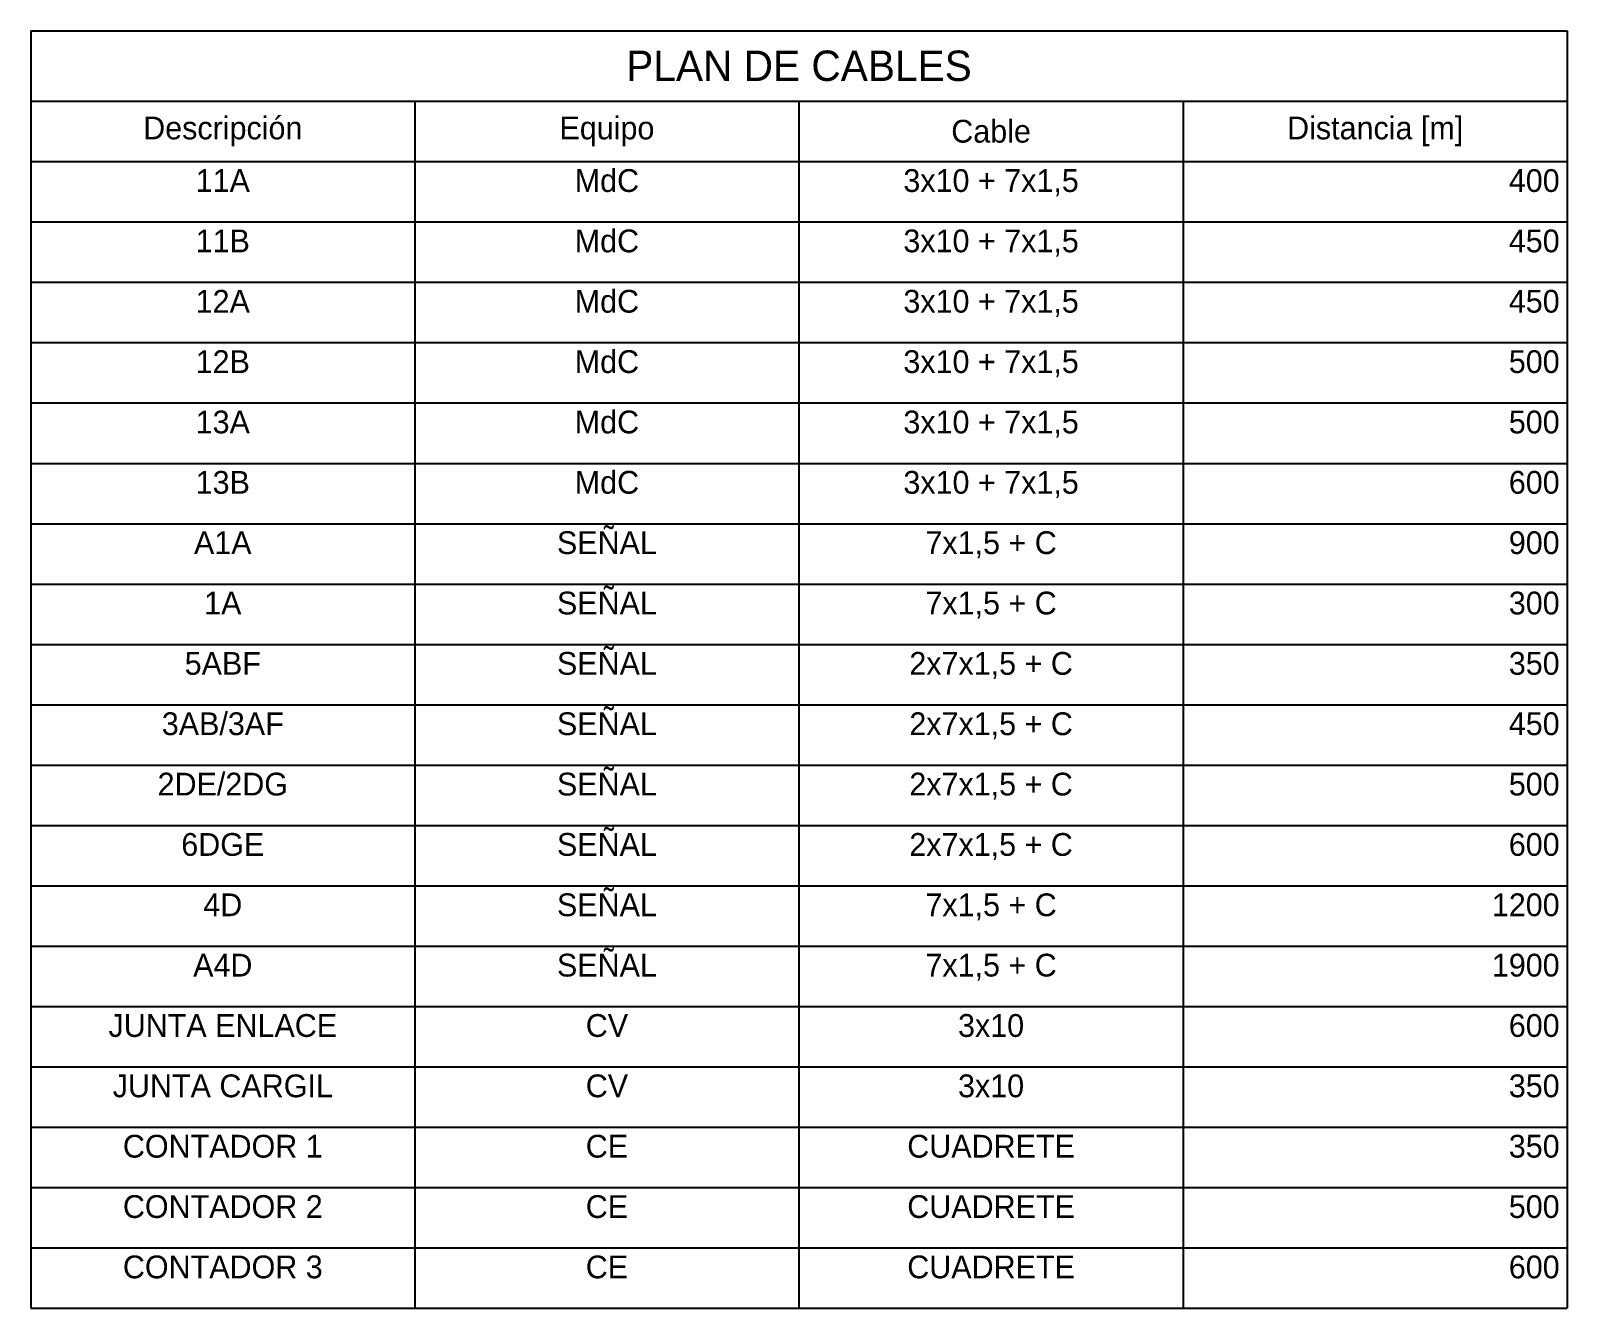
# Model space of a CAD drawing. Header units: millimetres. Extents: x -1705 to 4281, y -3243 to -777.
# Drawn here: x 3643 to 4281, y -2947 to -2417 of the extents above; entities that cross this region are included whole.
import ezdxf

# ---------------------------------------------------------------- set-up
doc = ezdxf.new("R2010")
doc.units = ezdxf.units.MM
doc.layers.add('PDF2_Texto', color=7, linetype='Continuous')

# ---------------------------------------------------------------- blocks, each defined once
blk = doc.blocks.new('*T0')
at = {"layer": 'PDF2_Texto', "color": 0, "linetype": 'ByBlock', "lineweight": -2, "transparency": 16777216}
for p, q in [((0, 0), (637.63, 0)), ((0, 0), (0, -530.29)), ((637.63, 0), (637.63, -530.29)), ((0, -29.26), (637.63, -29.26)), ((159.41, -29.26), (159.41, -530.29)), ((318.81, -29.26), (318.81, -530.29)), ((478.22, -29.26), (478.22, -530.29)), ((0, -54.31), (637.63, -54.31)), ((0, -79.36), (637.63, -79.36)), ((0, -104.41), (637.63, -104.41)), ((0, -129.46), (637.63, -129.46)), ((0, -154.51), (637.63, -154.51)), ((0, -179.57), (637.63, -179.57)), ((0, -204.62), (637.63, -204.62)), ((0, -229.67), (637.63, -229.67)), ((0, -254.72), (637.63, -254.72)), ((0, -279.77), (637.63, -279.77)), ((0, -304.82), (637.63, -304.82)), ((0, -329.88), (637.63, -329.88)), ((0, -354.93), (637.63, -354.93)), ((0, -379.98), (637.63, -379.98)), ((0, -405.03), (637.63, -405.03)), ((0, -430.08), (637.63, -430.08)), ((0, -455.13), (637.63, -455.13)), ((0, -480.19), (637.63, -480.19)), ((0, -505.24), (637.63, -505.24)), ((0, -530.29), (637.63, -530.29))]:
    blk.add_line(p, q, dxfattribs=at)
at = {"layer": 'PDF2_Texto', "color": 0, "transparency": 16777216}
for s, insert, char_height, width, attachment_point in [('PLAN DE CABLES', (318.81, -14.63), 12.611, 631.3214, 5), ('Descripción', (79.7, -41.78), 9.4583, 153.1012, 5), ('Equipo', (239.11, -41.78), 9.458, 153.1012, 5), ('Cable', (398.52, -41.78), 9.458, 153.1012, 5), ('Distancia [m]', (557.92, -41.78), 9.4583, 153.1012, 5), ('MdC', (239.11, -57.46), 9.458, 153.1012, 2), ('3x10 {\\C256;+ 7x1,5}', (398.52, -57.46), 9.4583, 153.1012, 2), ('400', (634.47, -57.46), 9.458, 153.1012, 3), ('11A', (79.7, -57.46), 9.458, 153.1012, 2), ('11B', (79.7, -82.51), 9.458, 153.1012, 2), ('MdC', (239.11, -82.51), 9.458, 153.1012, 2), ('3x10{\\C256; + 7x1,5}', (398.52, -82.51), 9.4583, 153.1012, 2), ('450', (634.47, -82.51), 9.458, 153.1012, 3), ('12A', (79.7, -107.56), 9.458, 153.1012, 2), ('MdC', (239.11, -107.56), 9.458, 153.1012, 2), ('3x10{\\C256; + 7x1,5}', (398.52, -107.56), 9.4583, 153.1012, 2), ('450', (634.47, -107.56), 9.458, 153.1012, 3), ('12B', (79.7, -132.61), 9.458, 153.1012, 2), ('MdC', (239.11, -132.61), 9.458, 153.1012, 2), ('3x10{\\C256; + 7x1,5}', (398.52, -132.61), 9.4583, 153.1012, 2), ('500', (634.47, -132.61), 9.458, 153.1012, 3), ('13A', (79.7, -157.67), 9.458, 153.1012, 2), ('MdC', (239.11, -157.67), 9.458, 153.1012, 2), ('3x10{\\C256; + 7x1,5}', (398.52, -157.67), 9.4583, 153.1012, 2), ('500', (634.47, -157.67), 9.458, 153.1012, 3), ('13B', (79.7, -182.72), 9.458, 153.1012, 2), ('MdC', (239.11, -182.72), 9.458, 153.1012, 2), ('3x10{\\C256; + 7x1,5}', (398.52, -182.72), 9.4583, 153.1012, 2), ('600', (634.47, -182.72), 9.458, 153.1012, 3), ('A1A', (79.7, -207.77), 9.458, 153.1012, 2), ('SEÑAL', (239.11, -207.77), 9.458, 153.1012, 2), ('7x1,5 + C', (398.52, -207.77), 9.458, 153.1012, 2), ('900', (634.47, -207.77), 9.458, 153.1012, 3), ('1A', (79.7, -232.82), 9.458, 153.1012, 2), ('SEÑAL', (239.11, -232.82), 9.458, 153.1012, 2), ('7x1,5 + C', (398.52, -232.82), 9.458, 153.1012, 2), ('300', (634.47, -232.82), 9.458, 153.1012, 3), ('5ABF', (79.7, -257.87), 9.458, 153.1012, 2), ('SEÑAL', (239.11, -257.87), 9.458, 153.1012, 2), ('2x7x1,5 + C', (398.52, -257.87), 9.4583, 153.1012, 2), ('350', (634.47, -257.87), 9.458, 153.1012, 3), ('SEÑAL', (239.11, -282.92), 9.458, 153.1012, 2), ('3AB/3AF', (79.7, -282.92), 9.458, 153.1012, 2), ('2x7x1,5 + C', (398.52, -282.92), 9.4583, 153.1012, 2), ('450', (634.47, -282.92), 9.458, 153.1012, 3), ('SEÑAL', (239.11, -307.98), 9.458, 153.1012, 2), ('2DE/2DG', (79.7, -307.98), 9.458, 153.1012, 2), ('2x7x1,5 + C', (398.52, -307.98), 9.4583, 153.1012, 2), ('500', (634.47, -307.98), 9.458, 153.1012, 3), ('SEÑAL', (239.11, -333.03), 9.458, 153.1012, 2), ('6DGE', (79.7, -333.03), 9.458, 153.1012, 2), ('2x7x1,5 + C', (398.52, -333.03), 9.4583, 153.1012, 2), ('600', (634.47, -333.03), 9.458, 153.1012, 3), ('SEÑAL', (239.11, -358.08), 9.458, 153.1012, 2), ('4D', (79.7, -358.08), 9.458, 153.1012, 2), ('7x1,5 + C', (398.52, -358.08), 9.458, 153.1012, 2), ('1200', (634.47, -358.08), 9.458, 153.1012, 3), ('SEÑAL', (239.11, -383.13), 9.458, 153.1012, 2), ('A4D', (79.7, -383.13), 9.458, 153.1012, 2), ('7x1,5 + C', (398.52, -383.13), 9.458, 153.1012, 2), ('1900', (634.47, -383.13), 9.458, 153.1012, 3), ('JUNTA ENLACE', (79.7, -408.18), 9.4583, 153.1012, 2), ('CV', (239.11, -408.18), 9.458, 153.1012, 2), ('3x10', (398.52, -408.18), 9.458, 153.1012, 2), ('600', (634.47, -408.18), 9.458, 153.1012, 3), ('JUNTA CARGIL', (79.7, -433.23), 9.4583, 153.1012, 2), ('CV', (239.11, -433.23), 9.458, 153.1012, 2), ('3x10', (398.52, -433.23), 9.458, 153.1012, 2), ('350', (634.47, -433.23), 9.458, 153.1012, 3), ('CONTADOR 1', (79.7, -458.29), 9.458, 153.1012, 2), ('CE', (239.11, -458.29), 9.458, 153.1012, 2), ('CUADRETE', (398.52, -458.29), 9.458, 153.1012, 2), ('350', (634.47, -458.29), 9.458, 153.1012, 3), ('CONTADOR 2', (79.7, -483.34), 9.458, 153.1012, 2), ('CE', (239.11, -483.34), 9.458, 153.1012, 2), ('CUADRETE', (398.52, -483.34), 9.458, 153.1012, 2), ('500', (634.47, -483.34), 9.458, 153.1012, 3), ('CONTADOR 3', (79.7, -508.39), 9.458, 153.1012, 2), ('CE', (239.11, -508.39), 9.458, 153.1012, 2), ('CUADRETE', (398.52, -508.39), 9.458, 153.1012, 2), ('600', (634.47, -508.39), 9.458, 153.1012, 3)]:
    blk.add_mtext(s, dxfattribs=dict(at, insert=insert, char_height=char_height, width=width, attachment_point=attachment_point))

msp = doc.modelspace()

# ---------------------------------------------------------------- block references
msp.add_blockref('*T0', (3643.05, -2416.54))

doc.saveas('drawing.dxf')
